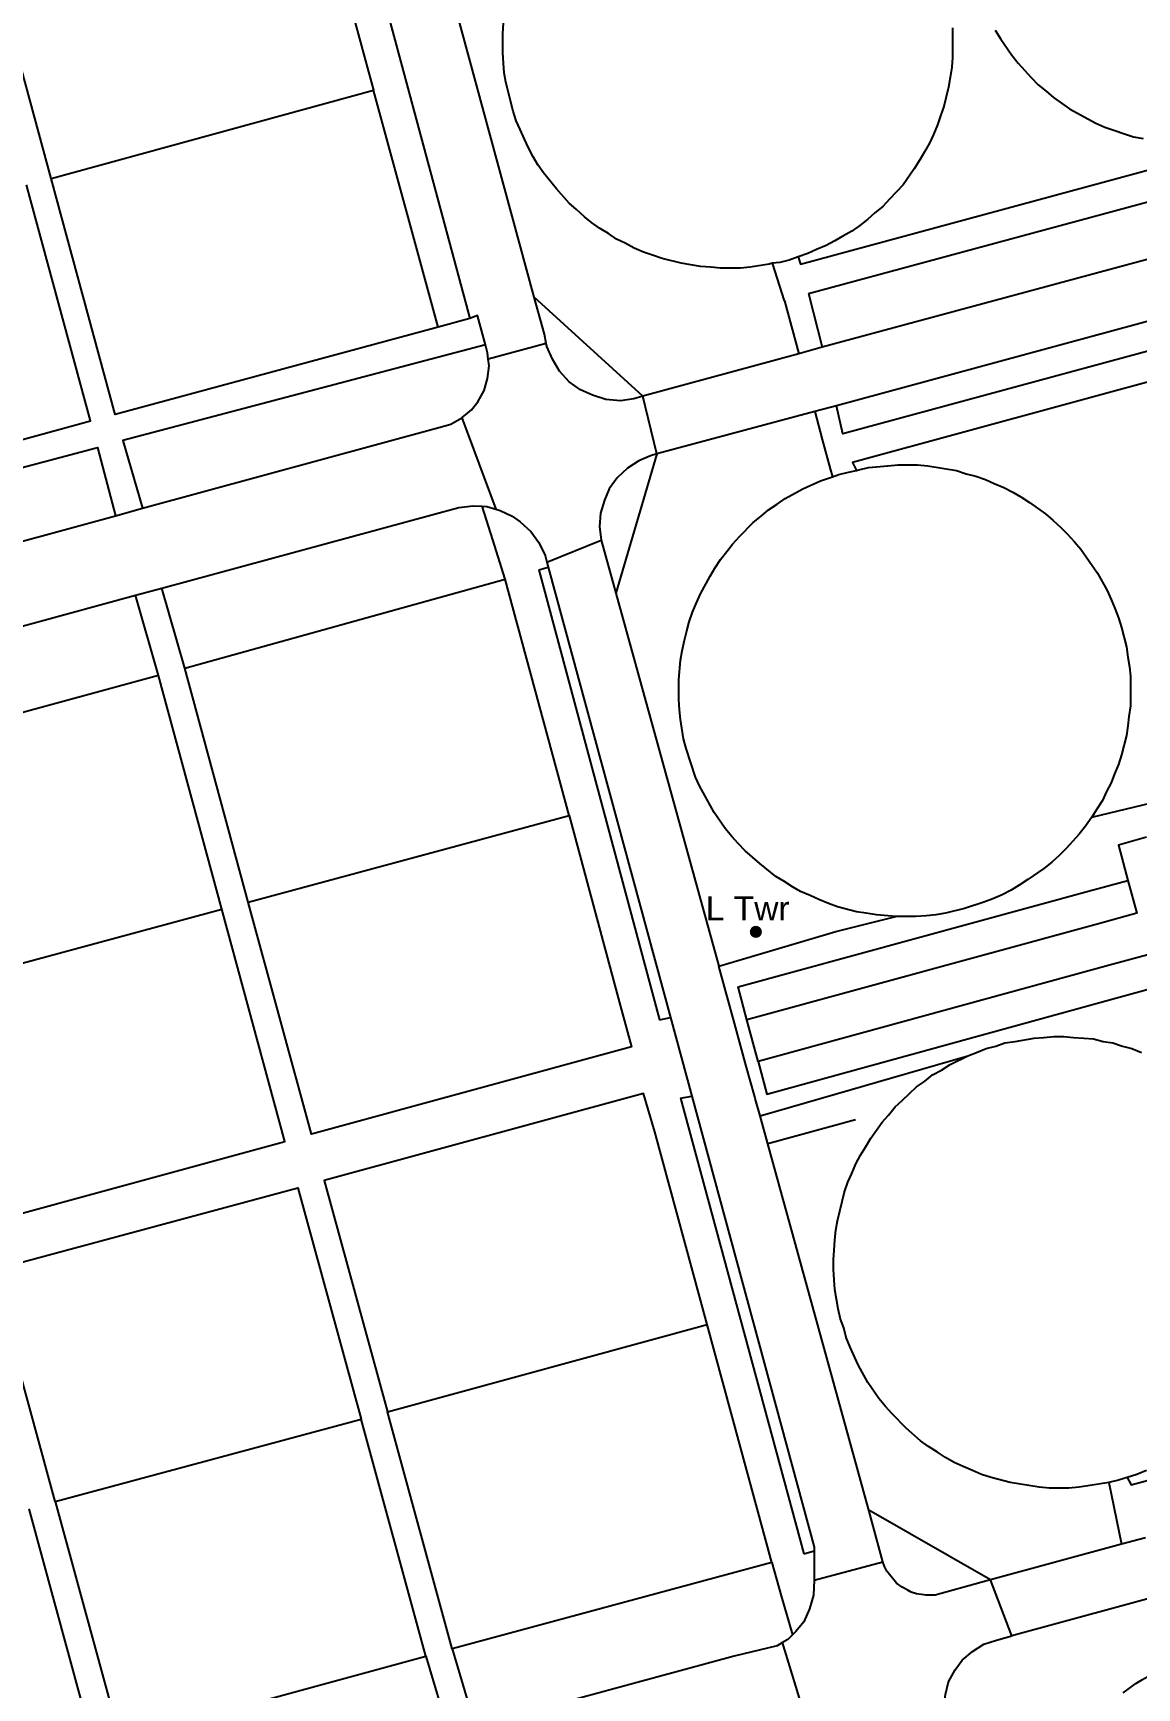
# Model space of a CAD drawing. Header units: millimetres. Extents: x 111502 to 977541, y 8702 to 1044108.
# Drawn here: x 488551.3 to 488620.3, y 240758.6 to 240861.9 of the extents above; entities that cross this region are included whole.
import ezdxf

# ---------------------------------------------------------------- set-up
doc = ezdxf.new("R2010")
doc.units = ezdxf.units.MM
doc.header["$LTSCALE"] = 0.25
doc.linetypes.add('DASHED2', pattern=[9.525, 6.35, -3.175])
doc.layers.add('E HVSS As Laid HV', color=10, linetype='Continuous')
doc.layers.add('X HVSS Site Background', color=8, linetype='Continuous')
doc.styles.add('OS Master Map$1$Standard', font='txt')

# ---------------------------------------------------------------- blocks, each defined once
blk = doc.blocks.new('OS Master Map$1$OSS9')
at = {"color": 8, "true_color": 0x707070, "const_width": 0.375, "flags": 128}
blk.add_lwpolyline([(0.188, 0), (0.181, 0.049), (0.162, 0.094), (0.133, 0.133), (0.094, 0.162), (0.049, 0.181), (0, 0.188), (-0.049, 0.181), (-0.094, 0.162), (-0.133, 0.133), (-0.162, 0.094), (-0.181, 0.049), (-0.188, 0), (-0.181, -0.049), (-0.162, -0.094), (-0.133, -0.133), (-0.094, -0.162), (-0.049, -0.181), (0, -0.188), (0.049, -0.181), (0.094, -0.162), (0.133, -0.133), (0.162, -0.094), (0.181, -0.049), (0.188, 0), (0.181, 0.049)], dxfattribs=at)
blk = doc.blocks.new('OS MAP 060722')
at = {"layer": 'X HVSS Site Background', "flags": 128}
for points in [[(-199.18, 1735.79), (-198.83, 1735.24), (-198.83, 1735.24), (-198.13, 1734.24), (-198.13, 1734.24), (-197.73, 1733.74), (-197.73, 1733.74), (-196.93, 1732.84), (-196.93, 1732.84), (-196.48, 1732.39), (-196.48, 1732.39), (-195.98, 1731.99), (-195.98, 1731.99), (-195.53, 1731.59), (-195.53, 1731.59), (-194.53, 1730.89), (-194.53, 1730.89), (-192.88, 1729.99), (-192.88, 1729.99), (-192.33, 1729.74), (-192.33, 1729.74), (-190.53, 1729.14), (-190.53, 1729.14), (-189.93, 1729.04)], [(-201.83, 1735.94), (-201.83, 1734.09), (-201.83, 1734.09), (-201.88, 1733.49), (-201.88, 1733.49), (-201.98, 1732.84), (-201.98, 1732.84), (-202.08, 1732.24), (-202.08, 1732.24), (-202.38, 1731.04), (-202.38, 1731.04), (-202.58, 1730.44), (-202.58, 1730.44), (-202.78, 1729.89), (-202.78, 1729.89), (-203.03, 1729.29), (-203.03, 1729.29), (-203.28, 1728.74), (-203.28, 1728.74), (-203.58, 1728.19), (-203.58, 1728.19), (-203.88, 1727.69), (-203.88, 1727.69), (-204.23, 1727.14), (-204.23, 1727.14), (-204.93, 1726.14), (-204.93, 1726.14), (-205.33, 1725.69), (-205.33, 1725.69), (-205.78, 1725.24), (-205.78, 1725.24), (-206.18, 1724.79), (-206.18, 1724.79), (-206.68, 1724.39), (-206.68, 1724.39), (-207.13, 1723.99), (-207.13, 1723.99), (-207.63, 1723.59), (-207.63, 1723.59), (-208.13, 1723.24), (-208.13, 1723.24), (-208.68, 1722.94), (-208.68, 1722.94), (-209.18, 1722.64), (-209.18, 1722.64), (-209.73, 1722.34), (-209.73, 1722.34), (-210.33, 1722.09), (-210.33, 1722.09), (-210.88, 1721.84), (-210.88, 1721.84), (-211.48, 1721.64)], [(-258.13, 1726.54), (-262.08, 1741.09), (-262.08, 1741.09), (-241.93, 1746.54), (-241.93, 1746.54), (-241.03, 1743.24), (-241.03, 1743.24), (-237.99, 1732.05)], [(-239.58, 1746.04), (-231.98, 1717.79)], [(-213.08, 1721.24), (-213.28, 1721.19), (-213.28, 1721.19), (-214.48, 1720.99), (-214.48, 1720.99), (-215.08, 1720.94), (-215.08, 1720.94), (-216.33, 1720.94), (-216.33, 1720.94), (-216.93, 1720.99), (-216.93, 1720.99), (-217.58, 1721.04), (-217.58, 1721.04), (-218.78, 1721.24), (-218.78, 1721.24), (-219.98, 1721.54), (-219.98, 1721.54), (-220.58, 1721.74), (-220.58, 1721.74), (-221.13, 1721.94), (-221.13, 1721.94), (-221.73, 1722.19), (-221.73, 1722.19), (-222.28, 1722.49), (-222.28, 1722.49), (-222.83, 1722.74), (-222.83, 1722.74), (-223.33, 1723.09), (-223.33, 1723.09), (-223.88, 1723.44), (-223.88, 1723.44), (-224.38, 1723.79), (-224.38, 1723.79), (-224.83, 1724.14), (-224.83, 1724.14), (-225.33, 1724.59), (-225.33, 1724.59), (-225.78, 1724.99), (-225.78, 1724.99), (-226.58, 1725.89), (-226.58, 1725.89), (-227.38, 1726.89), (-227.38, 1726.89), (-227.73, 1727.39), (-227.73, 1727.39), (-228.03, 1727.89), (-228.03, 1727.89), (-228.33, 1728.44), (-228.33, 1728.44), (-228.58, 1728.99), (-228.58, 1728.99), (-228.83, 1729.59), (-228.83, 1729.59), (-229.08, 1730.14), (-229.08, 1730.14), (-229.28, 1730.74), (-229.28, 1730.74), (-229.73, 1732.54), (-229.73, 1732.54), (-229.83, 1733.14), (-229.83, 1733.14), (-229.88, 1733.74), (-229.88, 1733.74), (-229.93, 1734.39), (-229.93, 1734.39), (-229.93, 1735.59), (-229.93, 1735.59), (-229.88, 1736.24)], [(-227.96, 1719.13), (-234.32, 1742.52)], [(-258.13, 1726.54), (-237.99, 1732.05)], [(-233.97, 1717.25), (-237.99, 1732.05)], [(-211.48, 1721.64), (-211.33, 1721.19), (-211.33, 1721.19), (-183.98, 1728.59), (-183.98, 1728.59), (-184.08, 1729)], [(-278.88, 1720.89), (-274.88, 1706.14), (-274.88, 1706.14), (-255.68, 1711.39), (-255.68, 1711.39), (-259.68, 1726.14)], [(-233.97, 1717.25), (-254.13, 1711.79), (-254.13, 1711.79), (-258.13, 1726.54)], [(-210.83, 1719.34), (-183.48, 1726.74)], [(-182.58, 1723.39), (-209.98, 1715.99)], [(-211.48, 1721.64), (-212.03, 1721.44), (-212.03, 1721.44), (-212.63, 1721.29), (-212.63, 1721.29), (-213.08, 1721.24)], [(-212.33, 1718.89), (-213.08, 1721.24)], [(-227.21, 1716.22), (-227.33, 1716.81), (-227.33, 1716.81), (-227.96, 1719.13)], [(-221.17, 1712.93), (-227.96, 1719.13)], [(-212.33, 1718.89), (-211.43, 1715.59)], [(-210.83, 1719.34), (-209.98, 1715.99)], [(-181.63, 1719.79), (-181.18, 1718.04), (-181.18, 1718.04), (-208.68, 1710.59), (-208.68, 1710.59), (-209.08, 1712.34)], [(-181.63, 1719.79), (-209.08, 1712.34)], [(-231.01, 1716.15), (-231.51, 1717.98), (-231.51, 1717.98), (-231.98, 1717.79)], [(-231.98, 1717.79), (-233.97, 1717.25)], [(-231.01, 1716.15), (-253.65, 1710.16), (-253.65, 1710.16), (-252.42, 1705.94)], [(-230.83, 1715.25), (-230.88, 1715.64), (-230.88, 1715.64), (-231.01, 1716.15)], [(-227.21, 1716.22), (-230.83, 1715.25)], [(-221.17, 1712.93), (-221.75, 1712.77), (-221.75, 1712.77), (-222.58, 1712.64), (-222.58, 1712.64), (-223.48, 1712.74), (-223.48, 1712.74), (-224.33, 1712.99), (-224.33, 1712.99), (-225.08, 1713.34), (-225.08, 1713.34), (-225.78, 1713.84), (-225.78, 1713.84), (-226.38, 1714.49), (-226.38, 1714.49), (-226.83, 1715.24), (-226.83, 1715.24), (-227.18, 1716.04), (-227.18, 1716.04), (-227.21, 1716.22)], [(-209.98, 1715.99), (-211.43, 1715.59)], [(-180.63, 1715.77), (-180.73, 1716.24), (-180.73, 1716.24), (-208.08, 1708.79), (-208.08, 1708.79), (-207.83, 1708.29)], [(-232.48, 1711.59), (-231.88, 1712.09), (-231.88, 1712.09), (-231.48, 1712.59), (-231.48, 1712.59), (-231.08, 1713.29), (-231.08, 1713.29), (-230.88, 1714.04), (-230.88, 1714.04), (-230.78, 1714.84), (-230.78, 1714.84), (-230.83, 1715.25)], [(-211.43, 1715.59), (-221.17, 1712.93)], [(-220.3, 1709.33), (-221.17, 1712.93)], [(-210.43, 1711.99), (-220.3, 1709.33)], [(-209.08, 1712.34), (-210.43, 1711.99)], [(-210.43, 1711.99), (-209.98, 1710.24), (-209.98, 1710.24), (-209.48, 1708.39), (-209.48, 1708.39), (-209.33, 1707.89)], [(-252.42, 1705.94), (-233.93, 1710.99), (-233.93, 1710.99), (-233.18, 1711.19), (-233.18, 1711.19), (-232.48, 1711.59)], [(-232.48, 1711.59), (-230.36, 1705.88)], [(-273.31, 1700.23), (-274.48, 1704.64), (-274.48, 1704.64), (-255.24, 1709.74), (-255.24, 1709.74), (-254.12, 1705.47)], [(-220.3, 1709.33), (-220.7, 1709.22), (-220.7, 1709.22), (-221.43, 1708.89), (-221.43, 1708.89), (-222.13, 1708.44), (-222.13, 1708.44), (-222.78, 1707.84), (-222.78, 1707.84), (-223.28, 1707.14), (-223.28, 1707.14), (-223.58, 1706.44), (-223.58, 1706.44), (-223.83, 1705.64), (-223.83, 1705.64), (-223.88, 1704.79), (-223.88, 1704.79), (-223.78, 1703.94)], [(-220.3, 1709.33), (-222.86, 1700.64)], [(-207.83, 1708.29), (-207.68, 1708.34), (-207.68, 1708.34), (-207.08, 1708.49), (-207.08, 1708.49), (-205.88, 1708.59), (-205.88, 1708.59), (-205.23, 1708.64), (-205.23, 1708.64), (-204.03, 1708.64), (-204.03, 1708.64), (-203.38, 1708.59), (-203.38, 1708.59), (-201.58, 1708.29), (-201.58, 1708.29), (-200.98, 1708.09), (-200.98, 1708.09), (-200.38, 1707.94), (-200.38, 1707.94), (-199.78, 1707.74), (-199.78, 1707.74), (-199.23, 1707.49), (-199.23, 1707.49), (-198.63, 1707.24), (-198.63, 1707.24), (-198.08, 1706.94), (-198.08, 1706.94), (-197.58, 1706.64), (-197.58, 1706.64), (-197.03, 1706.29), (-197.03, 1706.29), (-196.03, 1705.59), (-196.03, 1705.59), (-195.58, 1705.19), (-195.58, 1705.19), (-195.08, 1704.74), (-195.08, 1704.74), (-194.68, 1704.34), (-194.68, 1704.34), (-194.23, 1703.84), (-194.23, 1703.84), (-193.83, 1703.39), (-193.83, 1703.39), (-192.78, 1701.89), (-192.78, 1701.89), (-192.18, 1700.79), (-192.18, 1700.79), (-191.93, 1700.24), (-191.93, 1700.24), (-191.68, 1699.64), (-191.68, 1699.64), (-191.48, 1699.09), (-191.48, 1699.09), (-191.28, 1698.49), (-191.28, 1698.49), (-190.98, 1697.29), (-190.98, 1697.29), (-190.88, 1696.64), (-190.88, 1696.64), (-190.78, 1696.04), (-190.78, 1696.04), (-190.73, 1695.44), (-190.73, 1695.44), (-190.73, 1693.59), (-190.73, 1693.59), (-190.83, 1692.94), (-190.83, 1692.94), (-190.88, 1692.34), (-190.88, 1692.34), (-190.98, 1691.74), (-190.98, 1691.74), (-191.28, 1690.54), (-191.28, 1690.54), (-191.48, 1689.94), (-191.48, 1689.94), (-191.73, 1689.34), (-191.73, 1689.34), (-191.93, 1688.79), (-191.93, 1688.79), (-192.23, 1688.24), (-192.23, 1688.24), (-192.48, 1687.69), (-192.48, 1687.69), (-192.83, 1687.14), (-192.83, 1687.14), (-193.13, 1686.64)], [(-205.38, 1680.44), (-206.58, 1680.54), (-206.58, 1680.54), (-207.23, 1680.64), (-207.23, 1680.64), (-207.83, 1680.74), (-207.83, 1680.74), (-209.03, 1681.04), (-209.03, 1681.04), (-209.58, 1681.24), (-209.58, 1681.24), (-210.18, 1681.49), (-210.18, 1681.49), (-210.73, 1681.74), (-210.73, 1681.74), (-211.33, 1681.99), (-211.33, 1681.99), (-211.83, 1682.29), (-211.83, 1682.29), (-212.38, 1682.64), (-212.38, 1682.64), (-212.88, 1682.94), (-212.88, 1682.94), (-213.88, 1683.74), (-213.88, 1683.74), (-214.78, 1684.54), (-214.78, 1684.54), (-215.23, 1684.99), (-215.23, 1684.99), (-215.63, 1685.44), (-215.63, 1685.44), (-216.03, 1685.94), (-216.03, 1685.94), (-216.73, 1686.94), (-216.73, 1686.94), (-217.63, 1688.59), (-217.63, 1688.59), (-217.88, 1689.14), (-217.88, 1689.14), (-218.48, 1690.94), (-218.48, 1690.94), (-218.63, 1691.54), (-218.63, 1691.54), (-218.83, 1692.74), (-218.83, 1692.74), (-218.88, 1693.34), (-218.88, 1693.34), (-218.93, 1693.99), (-218.93, 1693.99), (-218.93, 1695.24), (-218.93, 1695.24), (-218.83, 1696.44), (-218.83, 1696.44), (-218.73, 1697.04), (-218.73, 1697.04), (-218.58, 1697.69), (-218.58, 1697.69), (-218.43, 1698.29), (-218.43, 1698.29), (-218.28, 1698.84), (-218.28, 1698.84), (-218.08, 1699.44), (-218.08, 1699.44), (-217.83, 1700.04), (-217.83, 1700.04), (-217.58, 1700.59), (-217.58, 1700.59), (-216.98, 1701.69), (-216.98, 1701.69), (-216.68, 1702.19), (-216.68, 1702.19), (-216.33, 1702.74), (-216.33, 1702.74), (-215.93, 1703.24), (-215.93, 1703.24), (-215.58, 1703.69), (-215.58, 1703.69), (-215.13, 1704.19), (-215.13, 1704.19), (-214.28, 1705.04), (-214.28, 1705.04), (-213.78, 1705.44), (-213.78, 1705.44), (-213.33, 1705.84), (-213.33, 1705.84), (-212.78, 1706.19), (-212.78, 1706.19), (-212.28, 1706.54), (-212.28, 1706.54), (-211.18, 1707.14), (-211.18, 1707.14), (-210.08, 1707.64), (-210.08, 1707.64), (-209.33, 1707.89)], [(-209.33, 1707.89), (-208.93, 1708.04), (-208.93, 1708.04), (-208.33, 1708.19), (-208.33, 1708.19), (-207.83, 1708.29)], [(-273.31, 1700.23), (-254.12, 1705.47)], [(-254.12, 1705.47), (-252.42, 1705.94)], [(-251.22, 1700.95), (-232.68, 1705.99), (-232.68, 1705.99), (-231.78, 1706.09), (-231.78, 1706.09), (-231.21, 1706.06)], [(-231.21, 1706.06), (-230.93, 1706.04), (-230.93, 1706.04), (-230.36, 1705.88)], [(-230.55, 1703.97), (-231.21, 1706.06)], [(-230.36, 1705.88), (-230.08, 1705.79), (-230.08, 1705.79), (-229.33, 1705.44), (-229.33, 1705.44), (-228.83, 1705.09), (-228.83, 1705.09), (-228.18, 1704.49), (-228.18, 1704.49), (-227.68, 1703.79), (-227.68, 1703.79), (-227.28, 1702.99), (-227.28, 1702.99), (-227.18, 1702.57)], [(-229.78, 1701.51), (-230.55, 1703.97)], [(-227.18, 1702.57), (-223.78, 1703.94)], [(-223.78, 1703.94), (-222.86, 1700.64)], [(-227.18, 1702.57), (-227.09, 1702.26)], [(-249.78, 1695.94), (-229.78, 1701.51)], [(-225.79, 1686.74), (-229.78, 1701.51)], [(-227.68, 1702.09), (-227.09, 1702.26)], [(-227.68, 1702.09), (-220.13, 1673.99)], [(-227.09, 1702.26), (-219.46, 1674.14)], [(-272.06, 1695.27), (-252.86, 1700.5)], [(-252.86, 1700.5), (-251.22, 1700.95)], [(-251.43, 1695.49), (-252.86, 1700.5)], [(-249.78, 1695.94), (-251.22, 1700.95)], [(-222.86, 1700.64), (-216.44, 1677.34)], [(-251.43, 1695.49), (-270.53, 1690.29)], [(-247.48, 1680.89), (-251.43, 1695.49)], [(-245.83, 1681.34), (-249.78, 1695.94)], [(-193.13, 1686.64), (-181.53, 1689.44)], [(-245.83, 1681.34), (-225.79, 1686.74)], [(-225.79, 1686.74), (-222.63, 1675.04), (-222.63, 1675.04), (-221.88, 1672.29), (-221.88, 1672.29), (-241.88, 1666.84), (-241.88, 1666.84), (-245.83, 1681.34)], [(-193.13, 1686.64), (-193.53, 1686.09), (-193.53, 1686.09), (-193.93, 1685.59), (-193.93, 1685.59), (-194.73, 1684.69), (-194.73, 1684.69), (-195.18, 1684.24), (-195.18, 1684.24), (-195.63, 1683.84), (-195.63, 1683.84), (-196.13, 1683.44), (-196.13, 1683.44), (-197.13, 1682.74), (-197.13, 1682.74), (-197.68, 1682.39), (-197.68, 1682.39), (-198.18, 1682.09), (-198.18, 1682.09), (-198.73, 1681.79), (-198.73, 1681.79), (-199.33, 1681.54), (-199.33, 1681.54), (-199.88, 1681.34), (-199.88, 1681.34), (-201.08, 1680.94), (-201.08, 1680.94), (-202.28, 1680.64), (-202.28, 1680.64), (-202.88, 1680.54), (-202.88, 1680.54), (-203.48, 1680.49), (-203.48, 1680.49), (-204.13, 1680.44), (-204.13, 1680.44), (-205.38, 1680.44)], [(-189.73, 1685.39), (-191.48, 1684.89), (-191.48, 1684.89), (-190.88, 1682.69)], [(-214.68, 1673.99), (-215.23, 1676.04), (-215.23, 1676.04), (-193.28, 1682.04), (-193.28, 1682.04), (-190.88, 1682.69)], [(-190.88, 1682.69), (-190.33, 1680.64), (-190.33, 1680.64), (-192.73, 1679.99), (-192.73, 1679.99), (-214.68, 1673.99)], [(-266.58, 1675.74), (-247.48, 1680.89)], [(-266.58, 1675.74), (-262.63, 1661.19), (-262.63, 1661.19), (-243.53, 1666.39), (-243.53, 1666.39), (-247.48, 1680.89)], [(-209.13, 1679.5), (-205.38, 1680.44)], [(-216.44, 1677.34), (-209.13, 1679.5)], [(-189.08, 1676.04), (-189.63, 1678.04), (-189.63, 1678.04), (-192.03, 1677.39), (-192.03, 1677.39), (-213.98, 1671.39)], [(-213.86, 1667.99), (-214.16, 1669.07), (-214.16, 1669.07), (-214.19, 1669.18), (-214.19, 1669.18), (-214.72, 1671.1), (-214.72, 1671.1), (-215.46, 1673.77), (-215.46, 1673.77), (-216.02, 1675.81), (-216.02, 1675.81), (-216.44, 1677.34)], [(-213.98, 1671.39), (-213.43, 1669.34), (-213.43, 1669.34), (-191.43, 1675.39), (-191.43, 1675.39), (-189.08, 1676.04)], [(-220.13, 1673.99), (-219.46, 1674.14)], [(-219.46, 1674.14), (-218.12, 1669.21)], [(-213.98, 1671.39), (-214.68, 1673.99)], [(-200.88, 1671.74), (-200.33, 1671.94), (-200.33, 1671.94), (-199.73, 1672.19), (-199.73, 1672.19), (-199.13, 1672.34), (-199.13, 1672.34), (-198.58, 1672.54), (-198.58, 1672.54), (-197.93, 1672.64), (-197.93, 1672.64), (-196.73, 1672.84), (-196.73, 1672.84), (-196.13, 1672.89), (-196.13, 1672.89), (-195.48, 1672.94), (-195.48, 1672.94), (-194.88, 1672.94), (-194.88, 1672.94), (-194.28, 1672.89), (-194.28, 1672.89), (-193.63, 1672.84), (-193.63, 1672.84), (-193.03, 1672.79), (-193.03, 1672.79), (-192.43, 1672.64), (-192.43, 1672.64), (-191.83, 1672.54), (-191.83, 1672.54), (-191.23, 1672.34), (-191.23, 1672.34), (-190.63, 1672.19), (-190.63, 1672.19), (-190.03, 1671.94)], [(-213.86, 1667.99), (-200.88, 1671.74)], [(-192.08, 1645.09), (-192.73, 1644.99), (-192.73, 1644.99), (-193.93, 1644.79), (-193.93, 1644.79), (-194.58, 1644.74), (-194.58, 1644.74), (-195.78, 1644.74), (-195.78, 1644.74), (-196.43, 1644.79), (-196.43, 1644.79), (-198.23, 1645.09), (-198.23, 1645.09), (-199.43, 1645.39), (-199.43, 1645.39), (-200.03, 1645.59), (-200.03, 1645.59), (-200.58, 1645.84), (-200.58, 1645.84), (-201.18, 1646.09), (-201.18, 1646.09), (-201.73, 1646.34), (-201.73, 1646.34), (-202.28, 1646.64), (-202.28, 1646.64), (-202.78, 1646.99), (-202.78, 1646.99), (-203.33, 1647.34), (-203.33, 1647.34), (-203.83, 1647.69), (-203.83, 1647.69), (-204.73, 1648.49), (-204.73, 1648.49), (-205.63, 1649.39), (-205.63, 1649.39), (-206.03, 1649.84), (-206.03, 1649.84), (-206.43, 1650.34), (-206.43, 1650.34), (-207.13, 1651.34), (-207.13, 1651.34), (-207.73, 1652.44), (-207.73, 1652.44), (-208.23, 1653.54), (-208.23, 1653.54), (-208.48, 1654.14), (-208.48, 1654.14), (-208.63, 1654.74), (-208.63, 1654.74), (-208.83, 1655.29), (-208.83, 1655.29), (-208.98, 1655.94), (-208.98, 1655.94), (-209.18, 1657.14), (-209.18, 1657.14), (-209.23, 1657.74), (-209.23, 1657.74), (-209.28, 1658.39), (-209.28, 1658.39), (-209.28, 1658.99), (-209.28, 1658.99), (-209.23, 1659.59), (-209.23, 1659.59), (-209.18, 1660.24), (-209.18, 1660.24), (-209.13, 1660.84), (-209.13, 1660.84), (-209.03, 1661.44), (-209.03, 1661.44), (-208.58, 1663.24), (-208.58, 1663.24), (-208.38, 1663.84), (-208.38, 1663.84), (-208.13, 1664.39), (-208.13, 1664.39), (-207.88, 1664.99), (-207.88, 1664.99), (-207.58, 1665.54), (-207.58, 1665.54), (-207.28, 1666.04), (-207.28, 1666.04), (-206.93, 1666.59), (-206.93, 1666.59), (-206.23, 1667.59), (-206.23, 1667.59), (-205.83, 1668.04), (-205.83, 1668.04), (-205.43, 1668.54), (-205.43, 1668.54), (-204.98, 1668.94), (-204.98, 1668.94), (-204.53, 1669.39), (-204.53, 1669.39), (-204.08, 1669.79), (-204.08, 1669.79), (-203.58, 1670.14), (-203.58, 1670.14), (-203.08, 1670.54), (-203.08, 1670.54), (-202.53, 1670.84), (-202.53, 1670.84), (-201.98, 1671.19), (-201.98, 1671.19), (-200.88, 1671.74)], [(-189.73, 1645.84), (-190.33, 1645.59), (-190.33, 1645.59), (-190.93, 1645.39)], [(-217.16, 1654.95), (-220.43, 1666.99), (-220.43, 1666.99), (-221.13, 1669.39), (-221.13, 1669.39), (-241.08, 1663.94), (-241.08, 1663.94), (-237.13, 1649.49)], [(-218.83, 1669.09), (-218.12, 1669.21)], [(-218.83, 1669.09), (-211.13, 1640.64)], [(-218.12, 1669.21), (-210.48, 1641.04), (-210.48, 1641.04), (-210.48, 1640.81)], [(-213.38, 1666.24), (-213.86, 1667.99)], [(-207.89, 1667.74), (-213.38, 1666.24)], [(-207.06, 1643.35), (-213.38, 1666.24)], [(-103.23, 1665.19), (-96.28, 1667.09), (-96.28, 1667.09), (-95.33, 1663.49), (-95.33, 1663.49), (-198.13, 1635.51)], [(-257.88, 1643.89), (-261.83, 1658.34), (-261.83, 1658.34), (-242.73, 1663.49), (-242.73, 1663.49), (-238.78, 1649.04)], [(-237.13, 1649.49), (-217.16, 1654.95)], [(-213.13, 1640.1), (-217.16, 1654.95)], [(-190.93, 1645.39), (-190.68, 1644.94), (-190.68, 1644.94), (-163.53, 1652.29), (-163.53, 1652.29), (-163.58, 1652.89)], [(-257.88, 1643.89), (-238.78, 1649.04)], [(-234.73, 1634.24), (-238.78, 1649.04)], [(-233.08, 1634.69), (-237.13, 1649.49)], [(-190.93, 1645.39), (-191.48, 1645.24), (-191.48, 1645.24), (-192.08, 1645.09)], [(-192.08, 1645.09), (-191.28, 1641.24)], [(-259.53, 1643.44), (-255.48, 1628.59)], [(-257.88, 1643.89), (-253.83, 1629.04)], [(-206.18, 1640.14), (-207.06, 1643.35)], [(-199.46, 1639.01), (-207.06, 1643.35)], [(-189.78, 1641.64), (-191.28, 1641.24)], [(-211.13, 1640.64), (-210.48, 1640.81)], [(-210.48, 1640.81), (-210.48, 1638.99)], [(-191.28, 1641.24), (-199.46, 1639.01)], [(-213.13, 1640.1), (-233.08, 1634.69)], [(-213.13, 1640.1), (-212.53, 1638.01)], [(-210.48, 1638.99), (-206.18, 1640.14)], [(-199.46, 1639.01), (-200.08, 1638.84), (-200.08, 1638.84), (-202.93, 1638.04), (-202.93, 1638.04), (-203.48, 1638.04), (-203.48, 1638.04), (-204.08, 1638.14), (-204.08, 1638.14), (-204.43, 1638.24), (-204.43, 1638.24), (-204.68, 1638.39), (-204.68, 1638.39), (-204.98, 1638.54), (-204.98, 1638.54), (-205.33, 1638.79), (-205.33, 1638.79), (-205.93, 1639.54), (-205.93, 1639.54), (-206.08, 1639.84), (-206.08, 1639.84), (-206.18, 1640.14)], [(-210.48, 1638.99), (-210.53, 1638.04), (-210.53, 1638.04), (-210.78, 1637.19), (-210.78, 1637.19), (-211.13, 1636.39), (-211.13, 1636.39), (-211.63, 1635.79), (-211.63, 1635.79), (-211.84, 1635.58)], [(-198.13, 1635.51), (-199.46, 1639.01)], [(-212.53, 1638.01), (-211.84, 1635.58)], [(-211.84, 1635.58), (-212.13, 1635.29), (-212.13, 1635.29), (-212.46, 1635.09)], [(-202.33, 1631.39), (-202.28, 1631.84), (-202.28, 1631.84), (-202.08, 1632.64), (-202.08, 1632.64), (-201.68, 1633.39), (-201.68, 1633.39), (-201.23, 1633.99), (-201.23, 1633.99), (-200.58, 1634.54), (-200.58, 1634.54), (-199.88, 1634.99), (-199.88, 1634.99), (-199.1, 1635.24), (-199.1, 1635.24), (-198.13, 1635.51)], [(-253.83, 1629.04), (-234.73, 1634.24)], [(-234.73, 1634.24), (-233.3, 1629.41)], [(-233.08, 1634.69), (-231.66, 1629.85)], [(-212.46, 1635.09), (-212.78, 1634.89), (-212.78, 1634.89), (-215.48, 1634.24), (-215.48, 1634.24), (-231.66, 1629.85)], [(-211.03, 1630.39), (-212.46, 1635.09)], [(-191.18, 1631.94), (-190.38, 1632.54), (-190.38, 1632.54), (-189.98, 1632.79), (-189.98, 1632.79), (-189.53, 1633.04), (-189.53, 1633.04), (-189.08, 1633.24), (-189.08, 1633.24), (-188.68, 1633.44), (-188.68, 1633.44), (-188.23, 1633.64), (-188.23, 1633.64), (-187.73, 1633.84)]]:
    blk.add_lwpolyline(points, dxfattribs=at)
at = {"layer": 'X HVSS Site Background'}
blk.add_blockref('OS Master Map$1$OSS9', (-214.12, 1679.48), dxfattribs=at)
at = {"layer": 'X HVSS Site Background', "insert": (-217.25, 1680.19), "char_height": 1.5, "attachment_point": 7, "style": 'OS Master Map$1$Standard'}
blk.add_mtext('{\\farial|b0|i0|c0|p34;L Twr}', dxfattribs=at)

msp = doc.modelspace()

# ---------------------------------------------------------------- linework, layer by layer
at = {"lineweight": 0}
msp.add_circle((488727.82, 239008.33), 11388.42, dxfattribs=at)

# ---------------------------------------------------------------- block references
at = {"layer": 'E HVSS As Laid HV', "linetype": 'DASHED2', "lineweight": 0}
msp.add_blockref('OS MAP 060722', (488810.58, 239126.31), dxfattribs=at)
at = {"layer": 'X HVSS Site Background', "lineweight": 0}
msp.add_blockref('OS Master Map$1$OSS9', (488596.46, 240805.79), dxfattribs=at)

doc.saveas('drawing.dxf')
